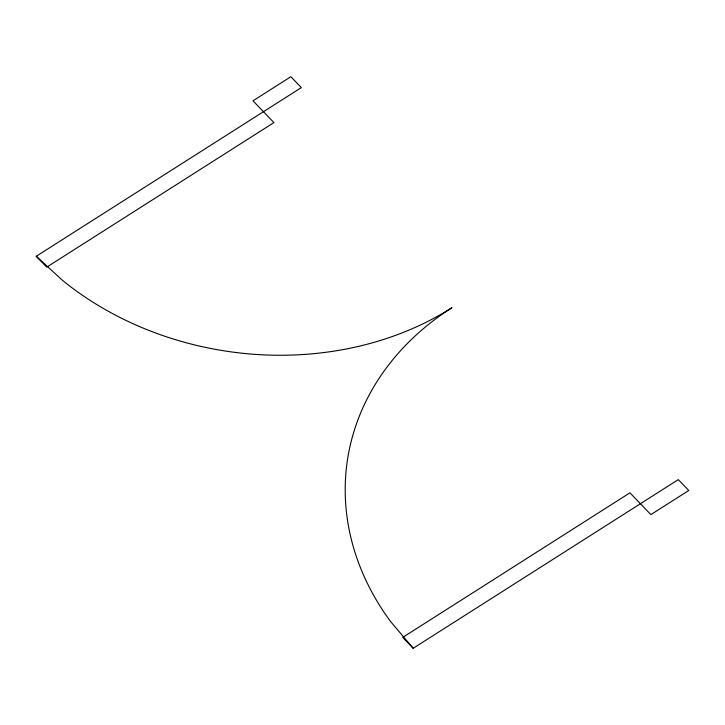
<?xml version="1.0" encoding="UTF-8"?>
<svg xmlns="http://www.w3.org/2000/svg" width="725" height="725" viewBox="0 0 725 725"><rect width="100%" height="100%" fill="white"/><g stroke="black" fill="none" stroke-linecap="round" stroke-linejoin="round"><path stroke-width="1.09" d="M36.25 256.269L301.328 87.607L290.861 76.714L252.989 100.811L273.932 122.588L46.717 267.153L36.25 256.269L62.794 280.611A296.208 242.34 8.2 0 0 451.938 307.708A296.208 242.34 8.2 0 0 390.539 621.461L413.196 648.286L678.283 479.624L688.75 490.508L650.878 514.605L629.943 492.828L402.728 637.393L413.196 648.286"/></g></svg>
